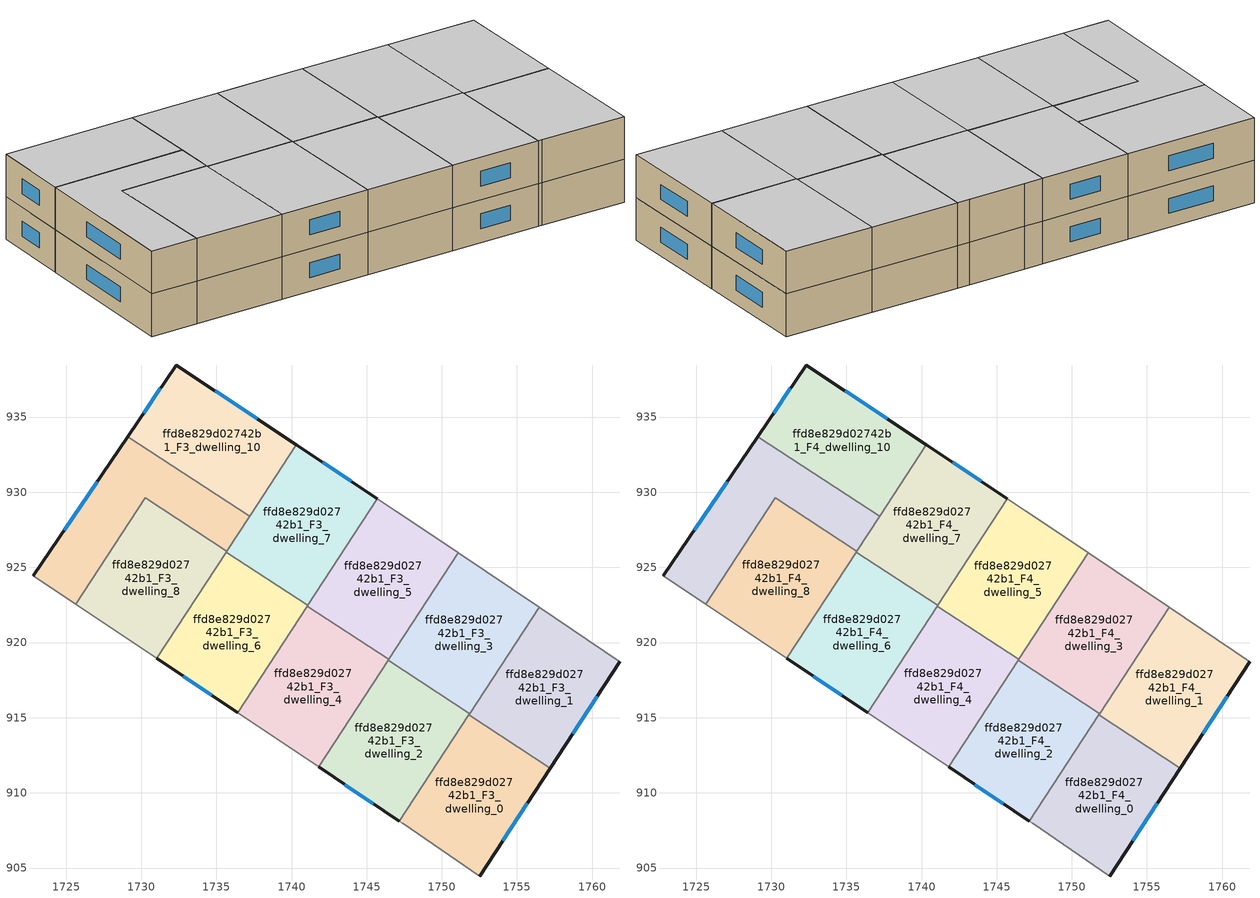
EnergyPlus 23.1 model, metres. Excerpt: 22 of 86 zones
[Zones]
ffd8e829d02742b1_F3_dwelling_0
 floor to ffd8e829d02742b1_F2_dwelling_0 (EU_floor_Construction): 1757.22,911.64 1752.54,904.47 1747.41,907.96 1747.18,908.11 1751.79,915.18 z9
 wall outside (EU_wall_Construction): 1752.54,904.47 1757.22,911.64 z9:12
 wall to ffd8e829d02742b1_F3_dwelling_1 (EU_wall_Construction): 1757.22,911.64 1751.79,915.18 z9:12
 wall adiabatic (EU_wall_Construction): 1747.18,908.11 1747.41,907.96 1752.54,904.47 z9:12
 wall to ffd8e829d02742b1_F3_dwelling_2 (EU_wall_Construction): 1751.79,915.18 1747.18,908.11 z9:12
 window (EU_Window_Construction): 1754.06,906.8 1755.69,909.31 z9.98:11.02
ffd8e829d02742b1_F3_dwelling_1
 floor to ffd8e829d02742b1_F2_dwelling_1 (EU_floor_Construction): 1761.83,918.72 1757.22,911.64 1751.79,915.18 1756.47,922.35 z9
 wall outside (EU_wall_Construction): 1757.22,911.64 1761.83,918.72 z9:12
 wall adiabatic (EU_wall_Construction): 1761.83,918.72 1756.47,922.35 z9:12
 wall to ffd8e829d02742b1_F3_dwelling_3 (EU_wall_Construction): 1756.47,922.35 1751.85,915.27 z9:12
 wall to ffd8e829d02742b1_F3_dwelling_2 (EU_wall_Construction): 1751.85,915.27 1751.79,915.18 z9:12
 window (EU_Window_Construction): 1758.72,913.94 1760.33,916.42 z9.98:11.02
ffd8e829d02742b1_F3_dwelling_10
 floor to ffd8e829d02742b1_F2_dwelling_10 (EU_floor_Construction): 1740.32,933.16 1737.22,928.41 1729.1,933.71 1732.33,938.47 z9
 wall outside (EU_wall_Construction): 1740.32,933.16 1732.33,938.47 1729.1,933.71 z9:12
 wall to ffd8e829d02742b1_F3_dwelling_9 (EU_wall_Construction): 1729.1,933.71 1737.22,928.41 z9:12
 wall to ffd8e829d02742b1_F3_dwelling_7 (EU_wall_Construction): 1737.22,928.41 1740.32,933.16 z9:12
 window (EU_Window_Construction): 1731.28,936.92 1730.15,935.25 / 1737.72,934.88 1734.93,936.74 z9.98:11.02
ffd8e829d02742b1_F3_dwelling_2
 floor to ffd8e829d02742b1_F2_dwelling_2 (EU_floor_Construction): 1751.85,915.27 1747.18,908.11 1741.8,911.72 1746.43,918.81 z9
 wall outside (EU_wall_Construction): 1741.8,911.72 1747.18,908.11 z9:12
 wall to ffd8e829d02742b1_F3_dwelling_3 (EU_wall_Construction): 1751.85,915.27 1746.43,918.81 z9:12
 wall to ffd8e829d02742b1_F3_dwelling_4 (EU_wall_Construction): 1746.43,918.81 1741.8,911.72 z9:12
 window (EU_Window_Construction): 1743.55,910.55 1745.43,909.29 z9.98:11.02
ffd8e829d02742b1_F3_dwelling_3
 floor to ffd8e829d02742b1_F2_dwelling_3 (EU_floor_Construction): 1756.47,922.35 1751.85,915.27 1746.43,918.81 1751.11,925.98 z9
 wall adiabatic (EU_wall_Construction): 1756.47,922.35 1751.11,925.98 z9:12
 wall to ffd8e829d02742b1_F3_dwelling_5 (EU_wall_Construction): 1751.11,925.98 1746.48,918.88 z9:12
 wall to ffd8e829d02742b1_F3_dwelling_4 (EU_wall_Construction): 1746.47,918.88 1746.43,918.81 z9:12
ffd8e829d02742b1_F3_dwelling_4
 floor to ffd8e829d02742b1_F2_dwelling_4 (EU_floor_Construction): 1746.47,918.88 1741.8,911.72 1736.43,915.33 1741.06,922.42 z9
 wall to ffd8e829d02742b1_F3_dwelling_5 (EU_wall_Construction): 1746.47,918.88 1741.06,922.42 z9:12
 wall adiabatic (EU_wall_Construction): 1736.43,915.33 1741.8,911.72 z9:12
 wall to ffd8e829d02742b1_F3_dwelling_6 (EU_wall_Construction): 1741.06,922.42 1736.43,915.33 z9:12
ffd8e829d02742b1_F3_dwelling_5
 floor to ffd8e829d02742b1_F2_dwelling_5 (EU_floor_Construction): 1750.36,926.49 1751.11,925.98 1746.47,918.88 1741.06,922.42 1745.72,929.56 1746.9,928.78 z9
 wall adiabatic (EU_wall_Construction): 1751.11,925.98 1750.36,926.49 1746.9,928.78 1745.72,929.56 z9:12
 wall to ffd8e829d02742b1_F3_dwelling_7 (EU_wall_Construction): 1745.72,929.56 1741.09,922.47 z9:12
 wall to ffd8e829d02742b1_F3_dwelling_6 (EU_wall_Construction): 1741.09,922.47 1741.05,922.42 z9:12
ffd8e829d02742b1_F3_dwelling_6
 floor to ffd8e829d02742b1_F2_dwelling_6 (EU_floor_Construction): 1741.09,922.47 1736.43,915.33 1731.04,918.94 1735.66,926.02 z9
 wall outside (EU_wall_Construction): 1731.04,918.94 1736.43,915.33 z9:12
 wall to ffd8e829d02742b1_F3_dwelling_7 (EU_wall_Construction): 1741.09,922.47 1735.66,926.02 z9:12
 wall to ffd8e829d02742b1_F3_dwelling_8 (EU_wall_Construction): 1735.66,926.02 1731.04,918.94 z9:12
 window (EU_Window_Construction): 1732.79,917.77 1734.68,916.5 z9.98:11.02
ffd8e829d02742b1_F3_dwelling_7
 floor to ffd8e829d02742b1_F2_dwelling_7 (EU_floor_Construction): 1745.72,929.56 1741.09,922.47 1735.66,926.02 1740.32,933.16 z9
 wall outside (EU_wall_Construction): 1745.72,929.56 1740.32,933.16 z9:12
 wall to ffd8e829d02742b1_F3_dwelling_9 (EU_wall_Construction): 1737.22,928.41 1735.7,926.08 z9:12
 wall to ffd8e829d02742b1_F3_dwelling_8 (EU_wall_Construction): 1735.7,926.08 1735.66,926.02 z9:12
 window (EU_Window_Construction): 1743.96,930.73 1742.07,931.99 z9.98:11.02
ffd8e829d02742b1_F3_dwelling_8
 floor to ffd8e829d02742b1_F2_dwelling_8 (EU_floor_Construction): 1735.7,926.08 1731.04,918.94 1725.65,922.56 1730.26,929.63 z9
 wall adiabatic (EU_wall_Construction): 1725.65,922.56 1731.04,918.94 z9:12
 wall to ffd8e829d02742b1_F3_dwelling_9 (EU_wall_Construction): 1735.7,926.08 1730.26,929.63 1725.65,922.56 z9:12
ffd8e829d02742b1_F3_dwelling_9
 floor to ffd8e829d02742b1_F2_dwelling_9 (EU_floor_Construction): 1737.22,928.41 1735.7,926.08 1730.26,929.63 1725.65,922.56 1722.82,924.46 1729.1,933.71 z9
 wall outside (EU_wall_Construction): 1729.1,933.71 1722.82,924.46 z9:12
 wall adiabatic (EU_wall_Construction): 1722.82,924.46 1725.65,922.56 z9:12
 window (EU_Window_Construction): 1727.06,930.7 1724.86,927.47 z9.98:11.02
ffd8e829d02742b1_F4_dwelling_0
 floor to ffd8e829d02742b1_F3_dwelling_0 (EU_floor_Construction): 1757.22,911.64 1752.54,904.47 1747.41,907.96 1747.18,908.11 1751.79,915.18 z12
 wall outside (EU_wall_Construction): 1752.54,904.47 1757.22,911.64 z12:15
 wall to ffd8e829d02742b1_F4_dwelling_1 (EU_wall_Construction): 1757.22,911.64 1751.79,915.18 z12:15
 wall adiabatic (EU_wall_Construction): 1747.18,908.11 1747.41,907.96 1752.54,904.47 z12:15
 wall to ffd8e829d02742b1_F4_dwelling_2 (EU_wall_Construction): 1751.79,915.18 1747.18,908.11 z12:15
 window (EU_Window_Construction): 1754.06,906.8 1755.69,909.31 z12.98:14.02
 ceiling to ffd8e829d02742b1_F5_dwelling_0 (EU_floor_Construction): 1752.54,904.47 1757.22,911.64 1751.79,915.18 1747.18,908.11 1747.41,907.96 z15
ffd8e829d02742b1_F4_dwelling_1
 floor to ffd8e829d02742b1_F3_dwelling_1 (EU_floor_Construction): 1761.83,918.72 1757.22,911.64 1751.79,915.18 1756.47,922.35 z12
 wall outside (EU_wall_Construction): 1757.22,911.64 1761.83,918.72 z12:15
 wall adiabatic (EU_wall_Construction): 1761.83,918.72 1756.47,922.35 z12:15
 wall to ffd8e829d02742b1_F4_dwelling_3 (EU_wall_Construction): 1756.47,922.35 1751.85,915.27 z12:15
 wall to ffd8e829d02742b1_F4_dwelling_2 (EU_wall_Construction): 1751.85,915.27 1751.79,915.18 z12:15
 window (EU_Window_Construction): 1758.72,913.94 1760.33,916.42 z12.98:14.02
 ceiling to ffd8e829d02742b1_F5_dwelling_1 (EU_floor_Construction): 1757.22,911.64 1761.83,918.72 1756.47,922.35 1751.79,915.18 z15
ffd8e829d02742b1_F4_dwelling_10
 floor to ffd8e829d02742b1_F3_dwelling_10 (EU_floor_Construction): 1740.32,933.16 1737.22,928.41 1729.1,933.71 1732.33,938.47 z12
 wall outside (EU_wall_Construction): 1740.32,933.16 1732.33,938.47 1729.1,933.71 z12:15
 wall to ffd8e829d02742b1_F4_dwelling_9 (EU_wall_Construction): 1729.1,933.71 1737.22,928.41 z12:15
 wall to ffd8e829d02742b1_F4_dwelling_7 (EU_wall_Construction): 1737.22,928.41 1740.32,933.16 z12:15
 window (EU_Window_Construction): 1731.28,936.92 1730.15,935.25 / 1737.72,934.88 1734.93,936.74 z12.98:14.02
 ceiling to ffd8e829d02742b1_F5_dwelling_10 (EU_floor_Construction): 1737.22,928.41 1740.32,933.16 1732.33,938.47 1729.1,933.71 z15
ffd8e829d02742b1_F4_dwelling_2
 floor to ffd8e829d02742b1_F3_dwelling_2 (EU_floor_Construction): 1751.85,915.27 1747.18,908.11 1741.8,911.72 1746.43,918.81 z12
 wall outside (EU_wall_Construction): 1741.8,911.72 1747.18,908.11 z12:15
 wall to ffd8e829d02742b1_F4_dwelling_3 (EU_wall_Construction): 1751.85,915.27 1746.43,918.81 z12:15
 wall to ffd8e829d02742b1_F4_dwelling_4 (EU_wall_Construction): 1746.43,918.81 1741.8,911.72 z12:15
 window (EU_Window_Construction): 1743.55,910.55 1745.43,909.29 z12.98:14.02
 ceiling to ffd8e829d02742b1_F5_dwelling_2 (EU_floor_Construction): 1747.18,908.11 1751.85,915.27 1746.43,918.81 1741.8,911.72 z15
ffd8e829d02742b1_F4_dwelling_3
 floor to ffd8e829d02742b1_F3_dwelling_3 (EU_floor_Construction): 1756.47,922.35 1751.85,915.27 1746.43,918.81 1751.11,925.98 z12
 wall adiabatic (EU_wall_Construction): 1756.47,922.35 1751.11,925.98 z12:15
 wall to ffd8e829d02742b1_F4_dwelling_5 (EU_wall_Construction): 1751.11,925.98 1746.48,918.88 z12:15
 wall to ffd8e829d02742b1_F4_dwelling_4 (EU_wall_Construction): 1746.47,918.88 1746.43,918.81 z12:15
 ceiling to ffd8e829d02742b1_F5_dwelling_3 (EU_floor_Construction): 1751.85,915.27 1756.47,922.35 1751.11,925.98 1746.43,918.81 z15
ffd8e829d02742b1_F4_dwelling_4
 floor to ffd8e829d02742b1_F3_dwelling_4 (EU_floor_Construction): 1746.47,918.88 1741.8,911.72 1736.43,915.33 1741.06,922.42 z12
 wall to ffd8e829d02742b1_F4_dwelling_5 (EU_wall_Construction): 1746.47,918.88 1741.06,922.42 z12:15
 wall adiabatic (EU_wall_Construction): 1736.43,915.33 1741.8,911.72 z12:15
 wall to ffd8e829d02742b1_F4_dwelling_6 (EU_wall_Construction): 1741.06,922.42 1736.43,915.33 z12:15
 ceiling to ffd8e829d02742b1_F5_dwelling_4 (EU_floor_Construction): 1741.8,911.72 1746.47,918.88 1741.06,922.42 1736.43,915.33 z15
ffd8e829d02742b1_F4_dwelling_5
 floor to ffd8e829d02742b1_F3_dwelling_5 (EU_floor_Construction): 1750.36,926.49 1751.11,925.98 1746.47,918.88 1741.06,922.42 1745.72,929.56 1746.9,928.78 z12
 wall adiabatic (EU_wall_Construction): 1751.11,925.98 1750.36,926.49 1746.9,928.78 1745.72,929.56 z12:15
 wall to ffd8e829d02742b1_F4_dwelling_7 (EU_wall_Construction): 1745.72,929.56 1741.09,922.47 z12:15
 wall to ffd8e829d02742b1_F4_dwelling_6 (EU_wall_Construction): 1741.09,922.47 1741.05,922.42 z12:15
 ceiling to ffd8e829d02742b1_F5_dwelling_5 (EU_floor_Construction): 1746.47,918.88 1751.11,925.98 1750.36,926.49 1746.9,928.78 1745.72,929.56 1741.06,922.42 z15
ffd8e829d02742b1_F4_dwelling_6
 floor to ffd8e829d02742b1_F3_dwelling_6 (EU_floor_Construction): 1741.09,922.47 1736.43,915.33 1731.04,918.94 1735.66,926.02 z12
 wall outside (EU_wall_Construction): 1731.04,918.94 1736.43,915.33 z12:15
 wall to ffd8e829d02742b1_F4_dwelling_7 (EU_wall_Construction): 1741.09,922.47 1735.66,926.02 z12:15
 wall to ffd8e829d02742b1_F4_dwelling_8 (EU_wall_Construction): 1735.66,926.02 1731.04,918.94 z12:15
 window (EU_Window_Construction): 1732.79,917.77 1734.68,916.5 z12.98:14.02
 ceiling to ffd8e829d02742b1_F5_dwelling_6 (EU_floor_Construction): 1736.43,915.33 1741.09,922.47 1735.66,926.02 1731.04,918.94 z15
ffd8e829d02742b1_F4_dwelling_7
 floor to ffd8e829d02742b1_F3_dwelling_7 (EU_floor_Construction): 1745.72,929.56 1741.09,922.47 1735.66,926.02 1740.32,933.16 z12
 wall outside (EU_wall_Construction): 1745.72,929.56 1740.32,933.16 z12:15
 wall to ffd8e829d02742b1_F4_dwelling_9 (EU_wall_Construction): 1737.22,928.41 1735.7,926.08 z12:15
 wall to ffd8e829d02742b1_F4_dwelling_8 (EU_wall_Construction): 1735.7,926.08 1735.66,926.02 z12:15
 window (EU_Window_Construction): 1743.96,930.73 1742.07,931.99 z12.98:14.02
 ceiling to ffd8e829d02742b1_F5_dwelling_7 (EU_floor_Construction): 1741.09,922.47 1745.72,929.56 1740.32,933.16 1735.66,926.02 z15
ffd8e829d02742b1_F4_dwelling_8
 floor to ffd8e829d02742b1_F3_dwelling_8 (EU_floor_Construction): 1735.7,926.08 1731.04,918.94 1725.65,922.56 1730.26,929.63 z12
 wall adiabatic (EU_wall_Construction): 1725.65,922.56 1731.04,918.94 z12:15
 wall to ffd8e829d02742b1_F4_dwelling_9 (EU_wall_Construction): 1735.7,926.08 1730.26,929.63 1725.65,922.56 z12:15
 ceiling to ffd8e829d02742b1_F5_dwelling_8 (EU_floor_Construction): 1731.04,918.94 1735.7,926.08 1730.26,929.63 1725.65,922.56 z15
ffd8e829d02742b1_F4_dwelling_9
 floor to ffd8e829d02742b1_F3_dwelling_9 (EU_floor_Construction): 1737.22,928.41 1735.7,926.08 1730.26,929.63 1725.65,922.56 1722.82,924.46 1729.1,933.71 z12
 wall outside (EU_wall_Construction): 1729.1,933.71 1722.82,924.46 z12:15
 wall adiabatic (EU_wall_Construction): 1722.82,924.46 1725.65,922.56 z12:15
 window (EU_Window_Construction): 1727.06,930.7 1724.86,927.47 z12.98:14.02
 ceiling to ffd8e829d02742b1_F5_dwelling_9 (EU_floor_Construction): 1735.7,926.08 1737.22,928.41 1729.1,933.71 1722.82,924.46 1725.65,922.56 1730.26,929.63 z15
[Building]
EU S2 Campaign: North Axis=0; Terrain=City; Solar Distribution=FullExterior
[Site:Location]
Bologna: Latitude=44.5; Longitude=11.25; Time Zone=1; Elevation=37
[SizingPeriod:WeatherFileDays]
AnnualSizingPeriod: Begin Month=1; Begin Day of Month=1; End Month=12; End Day of Month=31; Day of Week for Start Day=Monday; Use Weather File Daylight Saving Period=No; Use Weather File Rain and Snow Indicators=No
[MATERIAL]
EU_InternalMass_Material: Roughness=MediumRough; Thickness=0.1; Conductivity=1; Density=1800; Specific Heat=900; Thermal Absorptance=0.9; Solar Absorptance=0.7; Visible Absorptance=0.7
[MATERIAL:NOMASS] Roughness=MediumRough; Thermal Absorptance=0.9; Solar Absorptance=0.7; Visible Absorptance=0.7
Name | Thermal Resistance
EU_wall_NoMass | 0.905828
EU_floor_NoMass | 0.67114
[WINDOWMATERIAL:SIMPLEGLAZINGSYSTEM]
EU_Window_SimpleGlazing: UFactor=4.52486; Solar Heat Gain Coefficient=0.85; Visible Transmittance=0.85
[CONSTRUCTION]
EU_wall_Construction: EU_wall_NoMass
EU_floor_Construction: EU_floor_NoMass
EU_Window_Construction: EU_Window_SimpleGlazing
EU_InternalMass_Construction: EU_InternalMass_Material
[ZONE] Type=1; Multiplier=1; Ceiling Height=autocalculate; Floor Area=autocalculate; Part of Total Floor Area=Yes
Name | Volume
ffd8e829d02742b1_F3_dwelling_0; ffd8e829d02742b1_F4_dwelling_0; ffd8e829d02742b1_F3_dwelling_5; ffd8e829d02742b1_F4_dwelling_5 | 165.192
ffd8e829d02742b1_F3_dwelling_1; ffd8e829d02742b1_F4_dwelling_1 | 165.208
ffd8e829d02742b1_F3_dwelling_10; ffd8e829d02742b1_F4_dwelling_10 | 165.206
ffd8e829d02742b1_F3_dwelling_2; ffd8e829d02742b1_F4_dwelling_2 | 165.211
ffd8e829d02742b1_F3_dwelling_3; ffd8e829d02742b1_F4_dwelling_3 | 165.221
ffd8e829d02742b1_F3_dwelling_4; ffd8e829d02742b1_F4_dwelling_4 | 165.195
ffd8e829d02742b1_F3_dwelling_6; ffd8e829d02742b1_F4_dwelling_6 | 165.216
ffd8e829d02742b1_F3_dwelling_7; ffd8e829d02742b1_F4_dwelling_7 | 165.229
ffd8e829d02742b1_F3_dwelling_8; ffd8e829d02742b1_F4_dwelling_8 | 165.204
ffd8e829d02742b1_F3_dwelling_9; ffd8e829d02742b1_F4_dwelling_9 | 165.222
[INTERNALMASS] Construction=EU_InternalMass_Construction
Name | Zone or ZoneList | Surface Area
ffd8e829d02742b1_F3_dwelling_0_EU_InternalMass | ffd8e829d02742b1_F3_dwelling_0 | 55.0648
ffd8e829d02742b1_F3_dwelling_1_EU_InternalMass | ffd8e829d02742b1_F3_dwelling_1 | 55.0669
ffd8e829d02742b1_F3_dwelling_2_EU_InternalMass | ffd8e829d02742b1_F3_dwelling_2 | 55.0697
ffd8e829d02742b1_F3_dwelling_3_EU_InternalMass | ffd8e829d02742b1_F3_dwelling_3 | 55.073
ffd8e829d02742b1_F3_dwelling_4_EU_InternalMass | ffd8e829d02742b1_F3_dwelling_4 | 55.0638
ffd8e829d02742b1_F3_dwelling_5_EU_InternalMass | ffd8e829d02742b1_F3_dwelling_5 | 55.0637
ffd8e829d02742b1_F3_dwelling_6_EU_InternalMass | ffd8e829d02742b1_F3_dwelling_6 | 55.0709
ffd8e829d02742b1_F3_dwelling_7_EU_InternalMass | ffd8e829d02742b1_F3_dwelling_7 | 55.074
ffd8e829d02742b1_F3_dwelling_8_EU_InternalMass | ffd8e829d02742b1_F3_dwelling_8 | 55.0677
ffd8e829d02742b1_F3_dwelling_9_EU_InternalMass | ffd8e829d02742b1_F3_dwelling_9 | 55.074
ffd8e829d02742b1_F3_dwelling_10_EU_InternalMass | ffd8e829d02742b1_F3_dwelling_10 | 55.0657
ffd8e829d02742b1_F4_dwelling_0_EU_InternalMass | ffd8e829d02742b1_F4_dwelling_0 | 55.0648
ffd8e829d02742b1_F4_dwelling_1_EU_InternalMass | ffd8e829d02742b1_F4_dwelling_1 | 55.0669
ffd8e829d02742b1_F4_dwelling_2_EU_InternalMass | ffd8e829d02742b1_F4_dwelling_2 | 55.0697
ffd8e829d02742b1_F4_dwelling_3_EU_InternalMass | ffd8e829d02742b1_F4_dwelling_3 | 55.073
ffd8e829d02742b1_F4_dwelling_4_EU_InternalMass | ffd8e829d02742b1_F4_dwelling_4 | 55.0638
ffd8e829d02742b1_F4_dwelling_5_EU_InternalMass | ffd8e829d02742b1_F4_dwelling_5 | 55.0637
ffd8e829d02742b1_F4_dwelling_6_EU_InternalMass | ffd8e829d02742b1_F4_dwelling_6 | 55.0709
ffd8e829d02742b1_F4_dwelling_7_EU_InternalMass | ffd8e829d02742b1_F4_dwelling_7 | 55.074
ffd8e829d02742b1_F4_dwelling_8_EU_InternalMass | ffd8e829d02742b1_F4_dwelling_8 | 55.0677
ffd8e829d02742b1_F4_dwelling_9_EU_InternalMass | ffd8e829d02742b1_F4_dwelling_9 | 55.074
ffd8e829d02742b1_F4_dwelling_10_EU_InternalMass | ffd8e829d02742b1_F4_dwelling_10 | 55.0657
[OTHEREQUIPMENT] Fuel Type=Electricity; Design Level Calculation Method=Watts/Area; Power per Zone Floor Area=1; Fraction Latent=0; Fraction Radiant=0; Fraction Lost=0; Carbon Dioxide Generation Rate=0; EndUse Subcategory=EU_Step8_InternalGains
Name | Zone or ZoneList or Space or SpaceList | Schedule
EU_Step8_InternalGain_ffd8e829d02742b1_F3_dwelling_0_f000 | ffd8e829d02742b1_F3_dwelling_0 | EU_Step8_GainSchedule_ffd8e829d02742b1_F3_dwelling_0_f000
EU_Step8_InternalGain_ffd8e829d02742b1_F3_dwelling_1_f000 | ffd8e829d02742b1_F3_dwelling_1 | EU_Step8_GainSchedule_ffd8e829d02742b1_F3_dwelling_1_f000
EU_Step8_InternalGain_ffd8e829d02742b1_F3_dwelling_2_f000 | ffd8e829d02742b1_F3_dwelling_2 | EU_Step8_GainSchedule_ffd8e829d02742b1_F3_dwelling_2_f000
EU_Step8_InternalGain_ffd8e829d02742b1_F3_dwelling_3_f000 | ffd8e829d02742b1_F3_dwelling_3 | EU_Step8_GainSchedule_ffd8e829d02742b1_F3_dwelling_3_f000
EU_Step8_InternalGain_ffd8e829d02742b1_F3_dwelling_4_f000 | ffd8e829d02742b1_F3_dwelling_4 | EU_Step8_GainSchedule_ffd8e829d02742b1_F3_dwelling_4_f000
EU_Step8_InternalGain_ffd8e829d02742b1_F3_dwelling_5_f000 | ffd8e829d02742b1_F3_dwelling_5 | EU_Step8_GainSchedule_ffd8e829d02742b1_F3_dwelling_5_f000
EU_Step8_InternalGain_ffd8e829d02742b1_F3_dwelling_6_f000 | ffd8e829d02742b1_F3_dwelling_6 | EU_Step8_GainSchedule_ffd8e829d02742b1_F3_dwelling_6_f000
EU_Step8_InternalGain_ffd8e829d02742b1_F3_dwelling_7_f000 | ffd8e829d02742b1_F3_dwelling_7 | EU_Step8_GainSchedule_ffd8e829d02742b1_F3_dwelling_7_f000
EU_Step8_InternalGain_ffd8e829d02742b1_F3_dwelling_8_f000 | ffd8e829d02742b1_F3_dwelling_8 | EU_Step8_GainSchedule_ffd8e829d02742b1_F3_dwelling_8_f000
EU_Step8_InternalGain_ffd8e829d02742b1_F3_dwelling_9_f000 | ffd8e829d02742b1_F3_dwelling_9 | EU_Step8_GainSchedule_ffd8e829d02742b1_F3_dwelling_9_f000
EU_Step8_InternalGain_ffd8e829d02742b1_F3_dwelling_10_f000 | ffd8e829d02742b1_F3_dwelling_10 | EU_Step8_GainSchedule_ffd8e829d02742b1_F3_dwelling_10_f000
EU_Step8_InternalGain_ffd8e829d02742b1_F4_dwelling_0_f000 | ffd8e829d02742b1_F4_dwelling_0 | EU_Step8_GainSchedule_ffd8e829d02742b1_F4_dwelling_0_f000
EU_Step8_InternalGain_ffd8e829d02742b1_F4_dwelling_1_f000 | ffd8e829d02742b1_F4_dwelling_1 | EU_Step8_GainSchedule_ffd8e829d02742b1_F4_dwelling_1_f000
EU_Step8_InternalGain_ffd8e829d02742b1_F4_dwelling_2_f000 | ffd8e829d02742b1_F4_dwelling_2 | EU_Step8_GainSchedule_ffd8e829d02742b1_F4_dwelling_2_f000
EU_Step8_InternalGain_ffd8e829d02742b1_F4_dwelling_3_f000 | ffd8e829d02742b1_F4_dwelling_3 | EU_Step8_GainSchedule_ffd8e829d02742b1_F4_dwelling_3_f000
EU_Step8_InternalGain_ffd8e829d02742b1_F4_dwelling_4_f000 | ffd8e829d02742b1_F4_dwelling_4 | EU_Step8_GainSchedule_ffd8e829d02742b1_F4_dwelling_4_f000
EU_Step8_InternalGain_ffd8e829d02742b1_F4_dwelling_5_f000 | ffd8e829d02742b1_F4_dwelling_5 | EU_Step8_GainSchedule_ffd8e829d02742b1_F4_dwelling_5_f000
EU_Step8_InternalGain_ffd8e829d02742b1_F4_dwelling_6_f000 | ffd8e829d02742b1_F4_dwelling_6 | EU_Step8_GainSchedule_ffd8e829d02742b1_F4_dwelling_6_f000
EU_Step8_InternalGain_ffd8e829d02742b1_F4_dwelling_7_f000 | ffd8e829d02742b1_F4_dwelling_7 | EU_Step8_GainSchedule_ffd8e829d02742b1_F4_dwelling_7_f000
EU_Step8_InternalGain_ffd8e829d02742b1_F4_dwelling_8_f000 | ffd8e829d02742b1_F4_dwelling_8 | EU_Step8_GainSchedule_ffd8e829d02742b1_F4_dwelling_8_f000
EU_Step8_InternalGain_ffd8e829d02742b1_F4_dwelling_9_f000 | ffd8e829d02742b1_F4_dwelling_9 | EU_Step8_GainSchedule_ffd8e829d02742b1_F4_dwelling_9_f000
EU_Step8_InternalGain_ffd8e829d02742b1_F4_dwelling_10_f000 | ffd8e829d02742b1_F4_dwelling_10 | EU_Step8_GainSchedule_ffd8e829d02742b1_F4_dwelling_10_f000
[ZONEVENTILATION:DESIGNFLOWRATE] Schedule=EU_AlwaysOn; Design Flow Rate Calculation Method=AirChanges/Hour; Air Changes per Hour=0.73129; Ventilation Type=Natural; Fan Pressure Rise=0; Fan Total Efficiency=1; Constant Term Coefficient=1; Temperature Term Coefficient=0; Velocity Term Coefficient=0; Velocity Squared Term Coefficient=0; Minimum Indoor Temperature=-100; Maximum Indoor Temperature=100; Delta Temperature=-100; Minimum Outdoor Temperature=-100; Maximum Outdoor Temperature=100; Maximum Wind Speed=40
Name | Zone or ZoneList or Space or SpaceList
EU_ConstantAir_ffd8e829d02742b1_F3_dwelling_0 | ffd8e829d02742b1_F3_dwelling_0
EU_ConstantAir_ffd8e829d02742b1_F3_dwelling_1 | ffd8e829d02742b1_F3_dwelling_1
EU_ConstantAir_ffd8e829d02742b1_F3_dwelling_2 | ffd8e829d02742b1_F3_dwelling_2
EU_ConstantAir_ffd8e829d02742b1_F3_dwelling_3 | ffd8e829d02742b1_F3_dwelling_3
EU_ConstantAir_ffd8e829d02742b1_F3_dwelling_4 | ffd8e829d02742b1_F3_dwelling_4
EU_ConstantAir_ffd8e829d02742b1_F3_dwelling_5 | ffd8e829d02742b1_F3_dwelling_5
EU_ConstantAir_ffd8e829d02742b1_F3_dwelling_6 | ffd8e829d02742b1_F3_dwelling_6
EU_ConstantAir_ffd8e829d02742b1_F3_dwelling_7 | ffd8e829d02742b1_F3_dwelling_7
EU_ConstantAir_ffd8e829d02742b1_F3_dwelling_8 | ffd8e829d02742b1_F3_dwelling_8
EU_ConstantAir_ffd8e829d02742b1_F3_dwelling_9 | ffd8e829d02742b1_F3_dwelling_9
EU_ConstantAir_ffd8e829d02742b1_F3_dwelling_10 | ffd8e829d02742b1_F3_dwelling_10
EU_ConstantAir_ffd8e829d02742b1_F4_dwelling_0 | ffd8e829d02742b1_F4_dwelling_0
EU_ConstantAir_ffd8e829d02742b1_F4_dwelling_1 | ffd8e829d02742b1_F4_dwelling_1
EU_ConstantAir_ffd8e829d02742b1_F4_dwelling_2 | ffd8e829d02742b1_F4_dwelling_2
EU_ConstantAir_ffd8e829d02742b1_F4_dwelling_3 | ffd8e829d02742b1_F4_dwelling_3
EU_ConstantAir_ffd8e829d02742b1_F4_dwelling_4 | ffd8e829d02742b1_F4_dwelling_4
EU_ConstantAir_ffd8e829d02742b1_F4_dwelling_5 | ffd8e829d02742b1_F4_dwelling_5
EU_ConstantAir_ffd8e829d02742b1_F4_dwelling_6 | ffd8e829d02742b1_F4_dwelling_6
EU_ConstantAir_ffd8e829d02742b1_F4_dwelling_7 | ffd8e829d02742b1_F4_dwelling_7
EU_ConstantAir_ffd8e829d02742b1_F4_dwelling_8 | ffd8e829d02742b1_F4_dwelling_8
EU_ConstantAir_ffd8e829d02742b1_F4_dwelling_9 | ffd8e829d02742b1_F4_dwelling_9
EU_ConstantAir_ffd8e829d02742b1_F4_dwelling_10 | ffd8e829d02742b1_F4_dwelling_10
[HVACTEMPLATE:THERMOSTAT] Constant Heating Setpoint=20; Constant Cooling Setpoint=50
EU_HeatOnly_ffd8e829d02742b1_F0_dwelling_0; EU_HeatOnly_ffd8e829d02742b1_F0_dwelling_1; EU_HeatOnly_ffd8e829d02742b1_F0_dwelling_2; EU_HeatOnly_ffd8e829d02742b1_F0_dwelling_3; EU_HeatOnly_ffd8e829d02742b1_F0_dwelling_4; EU_HeatOnly_ffd8e829d02742b1_F0_dwelling_5; EU_HeatOnly_ffd8e829d02742b1_F0_dwelling_6; EU_HeatOnly_ffd8e829d02742b1_F0_dwelling_7; EU_HeatOnly_ffd8e829d02742b1_F0_dwelling_8; EU_HeatOnly_ffd8e829d02742b1_F0_dwelling_9; EU_HeatOnly_ffd8e829d02742b1_F0_dwelling_10; EU_HeatOnly_ffd8e829d02742b1_F1_dwelling_0; EU_HeatOnly_ffd8e829d02742b1_F1_dwelling_1; EU_HeatOnly_ffd8e829d02742b1_F1_dwelling_2; EU_HeatOnly_ffd8e829d02742b1_F1_dwelling_3; EU_HeatOnly_ffd8e829d02742b1_F1_dwelling_4; EU_HeatOnly_ffd8e829d02742b1_F1_dwelling_5; EU_HeatOnly_ffd8e829d02742b1_F1_dwelling_6; EU_HeatOnly_ffd8e829d02742b1_F1_dwelling_7; EU_HeatOnly_ffd8e829d02742b1_F1_dwelling_8; EU_HeatOnly_ffd8e829d02742b1_F1_dwelling_9; EU_HeatOnly_ffd8e829d02742b1_F1_dwelling_10; EU_HeatOnly_ffd8e829d02742b1_F2_dwelling_0; EU_HeatOnly_ffd8e829d02742b1_F2_dwelling_1; EU_HeatOnly_ffd8e829d02742b1_F2_dwelling_2; EU_HeatOnly_ffd8e829d02742b1_F2_dwelling_3; EU_HeatOnly_ffd8e829d02742b1_F2_dwelling_4; EU_HeatOnly_ffd8e829d02742b1_F2_dwelling_5; EU_HeatOnly_ffd8e829d02742b1_F2_dwelling_6; EU_HeatOnly_ffd8e829d02742b1_F2_dwelling_7; EU_HeatOnly_ffd8e829d02742b1_F2_dwelling_8; EU_HeatOnly_ffd8e829d02742b1_F2_dwelling_9; EU_HeatOnly_ffd8e829d02742b1_F2_dwelling_10; EU_HeatOnly_ffd8e829d02742b1_F3_dwelling_0; EU_HeatOnly_ffd8e829d02742b1_F3_dwelling_1; EU_HeatOnly_ffd8e829d02742b1_F3_dwelling_2; EU_HeatOnly_ffd8e829d02742b1_F3_dwelling_3; EU_HeatOnly_ffd8e829d02742b1_F3_dwelling_4; EU_HeatOnly_ffd8e829d02742b1_F3_dwelling_5; EU_HeatOnly_ffd8e829d02742b1_F3_dwelling_6; EU_HeatOnly_ffd8e829d02742b1_F3_dwelling_7; EU_HeatOnly_ffd8e829d02742b1_F3_dwelling_8; EU_HeatOnly_ffd8e829d02742b1_F3_dwelling_9; EU_HeatOnly_ffd8e829d02742b1_F3_dwelling_10; EU_HeatOnly_ffd8e829d02742b1_F4_dwelling_0; EU_HeatOnly_ffd8e829d02742b1_F4_dwelling_1; EU_HeatOnly_ffd8e829d02742b1_F4_dwelling_2; EU_HeatOnly_ffd8e829d02742b1_F4_dwelling_3; EU_HeatOnly_ffd8e829d02742b1_F4_dwelling_4; EU_HeatOnly_ffd8e829d02742b1_F4_dwelling_5; EU_HeatOnly_ffd8e829d02742b1_F4_dwelling_6; EU_HeatOnly_ffd8e829d02742b1_F4_dwelling_7; EU_HeatOnly_ffd8e829d02742b1_F4_dwelling_8; EU_HeatOnly_ffd8e829d02742b1_F4_dwelling_9; EU_HeatOnly_ffd8e829d02742b1_F4_dwelling_10; EU_HeatOnly_ffd8e829d02742b1_F5_dwelling_0; EU_HeatOnly_ffd8e829d02742b1_F5_dwelling_1; EU_HeatOnly_ffd8e829d02742b1_F5_dwelling_2; EU_HeatOnly_ffd8e829d02742b1_F5_dwelling_3; EU_HeatOnly_ffd8e829d02742b1_F5_dwelling_4; EU_HeatOnly_ffd8e829d02742b1_F5_dwelling_5; EU_HeatOnly_ffd8e829d02742b1_F5_dwelling_6; EU_HeatOnly_ffd8e829d02742b1_F5_dwelling_7; EU_HeatOnly_ffd8e829d02742b1_F5_dwelling_8; EU_HeatOnly_ffd8e829d02742b1_F5_dwelling_9; EU_HeatOnly_ffd8e829d02742b1_F5_dwelling_10; EU_HeatOnly_ffd8e829d02742b1_F6_dwelling_0; EU_HeatOnly_ffd8e829d02742b1_F6_dwelling_1; EU_HeatOnly_ffd8e829d02742b1_F6_dwelling_2; EU_HeatOnly_ffd8e829d02742b1_F6_dwelling_3; EU_HeatOnly_ffd8e829d02742b1_F6_dwelling_4; EU_HeatOnly_ffd8e829d02742b1_F6_dwelling_5; EU_HeatOnly_ffd8e829d02742b1_F6_dwelling_6; EU_HeatOnly_ffd8e829d02742b1_F6_dwelling_7; EU_HeatOnly_ffd8e829d02742b1_F6_dwelling_8; EU_HeatOnly_ffd8e829d02742b1_F6_dwelling_9; EU_HeatOnly_ffd8e829d02742b1_F7_dwelling_0; EU_HeatOnly_ffd8e829d02742b1_F7_dwelling_1; EU_HeatOnly_ffd8e829d02742b1_F7_dwelling_2; EU_HeatOnly_ffd8e829d02742b1_F7_dwelling_3; EU_HeatOnly_ffd8e829d02742b1_F7_dwelling_4; EU_HeatOnly_ffd8e829d02742b1_F7_dwelling_5; EU_HeatOnly_ffd8e829d02742b1_F7_dwelling_6; EU_HeatOnly_ffd8e829d02742b1_F7_dwelling_7; EU_HeatOnly_ffd8e829d02742b1_F7_dwelling_8; EU_HeatOnly_ffd8e829d02742b1_F7_dwelling_9
[HVACTEMPLATE:ZONE:IDEALLOADSAIRSYSTEM] System Availability Schedule=EU_AlwaysOn; Maximum Heating Supply Air Temperature=50; Minimum Cooling Supply Air Temperature=13; Maximum Heating Supply Air Humidity Ratio=0.0156; Minimum Cooling Supply Air Humidity Ratio=0.0077; Heating Limit=NoLimit; Cooling Limit=NoLimit; Heating Availability Schedule=EU_AlwaysOn; Cooling Availability Schedule=EU_CoolingOff; Dehumidification Control Type=ConstantSensibleHeatRatio; Cooling Sensible Heat Ratio=0.7; Dehumidification Setpoint=60; Humidification Control Type=None; Humidification Setpoint=30; Outdoor Air Method=None; Outdoor Air Flow Rate per Person=0.00944; Outdoor Air Flow Rate per Zone Floor Area=0; Outdoor Air Flow Rate per Zone=0; Demand Controlled Ventilation Type=None; Outdoor Air Economizer Type=NoEconomizer; Heat Recovery Type=None; Sensible Heat Recovery Effectiveness=0.7; Latent Heat Recovery Effectiveness=0.65
Name | Template Thermostat
ffd8e829d02742b1_F3_dwelling_0 | EU_HeatOnly_ffd8e829d02742b1_F3_dwelling_0
ffd8e829d02742b1_F3_dwelling_1 | EU_HeatOnly_ffd8e829d02742b1_F3_dwelling_1
ffd8e829d02742b1_F3_dwelling_2 | EU_HeatOnly_ffd8e829d02742b1_F3_dwelling_2
ffd8e829d02742b1_F3_dwelling_3 | EU_HeatOnly_ffd8e829d02742b1_F3_dwelling_3
ffd8e829d02742b1_F3_dwelling_4 | EU_HeatOnly_ffd8e829d02742b1_F3_dwelling_4
ffd8e829d02742b1_F3_dwelling_5 | EU_HeatOnly_ffd8e829d02742b1_F3_dwelling_5
ffd8e829d02742b1_F3_dwelling_6 | EU_HeatOnly_ffd8e829d02742b1_F3_dwelling_6
ffd8e829d02742b1_F3_dwelling_7 | EU_HeatOnly_ffd8e829d02742b1_F3_dwelling_7
ffd8e829d02742b1_F3_dwelling_8 | EU_HeatOnly_ffd8e829d02742b1_F3_dwelling_8
ffd8e829d02742b1_F3_dwelling_9 | EU_HeatOnly_ffd8e829d02742b1_F3_dwelling_9
ffd8e829d02742b1_F3_dwelling_10 | EU_HeatOnly_ffd8e829d02742b1_F3_dwelling_10
ffd8e829d02742b1_F4_dwelling_0 | EU_HeatOnly_ffd8e829d02742b1_F4_dwelling_0
ffd8e829d02742b1_F4_dwelling_1 | EU_HeatOnly_ffd8e829d02742b1_F4_dwelling_1
ffd8e829d02742b1_F4_dwelling_2 | EU_HeatOnly_ffd8e829d02742b1_F4_dwelling_2
ffd8e829d02742b1_F4_dwelling_3 | EU_HeatOnly_ffd8e829d02742b1_F4_dwelling_3
ffd8e829d02742b1_F4_dwelling_4 | EU_HeatOnly_ffd8e829d02742b1_F4_dwelling_4
ffd8e829d02742b1_F4_dwelling_5 | EU_HeatOnly_ffd8e829d02742b1_F4_dwelling_5
ffd8e829d02742b1_F4_dwelling_6 | EU_HeatOnly_ffd8e829d02742b1_F4_dwelling_6
ffd8e829d02742b1_F4_dwelling_7 | EU_HeatOnly_ffd8e829d02742b1_F4_dwelling_7
ffd8e829d02742b1_F4_dwelling_8 | EU_HeatOnly_ffd8e829d02742b1_F4_dwelling_8
ffd8e829d02742b1_F4_dwelling_9 | EU_HeatOnly_ffd8e829d02742b1_F4_dwelling_9
ffd8e829d02742b1_F4_dwelling_10 | EU_HeatOnly_ffd8e829d02742b1_F4_dwelling_10
[SIZING:ZONE] Zone Cooling Design Supply Air Temperature Input Method=SupplyAirTemperature; Zone Cooling Design Supply Air Temperature=13; Zone Heating Design Supply Air Temperature Input Method=SupplyAirTemperature; Zone Heating Design Supply Air Temperature=50; Zone Cooling Design Supply Air Humidity Ratio=0.008; Zone Heating Design Supply Air Humidity Ratio=0.008; Cooling Design Air Flow Method=DesignDay; Cooling Design Air Flow Rate=0; Cooling Minimum Air Flow per Zone Floor Area=0.000762; Cooling Minimum Air Flow=0; Cooling Minimum Air Flow Fraction=0.2; Heating Design Air Flow Method=DesignDay; Heating Design Air Flow Rate=0; Heating Maximum Air Flow per Zone Floor Area=0.002032; Heating Maximum Air Flow=0.141576; Heating Maximum Air Flow Fraction=0.3; Account for Dedicated Outdoor Air System=No; Dedicated Outdoor Air System Control Strategy=NeutralSupplyAir; Dedicated Outdoor Air Low Setpoint Temperature for Design=autosize; Dedicated Outdoor Air High Setpoint Temperature for Design=autosize; Zone Load Sizing Method=Sensible Load Only No Latent Load; Zone Latent Cooling Design Supply Air Humidity Ratio Input Method=HumidityRatioDifference; Zone Cooling Design Supply Air Humidity Ratio Difference=0.005; Zone Latent Heating Design Supply Air Humidity Ratio Input Method=HumidityRatioDifference; Zone Humidification Design Supply Air Humidity Ratio Difference=0.005
ffd8e829d02742b1_F3_dwelling_0; ffd8e829d02742b1_F3_dwelling_1; ffd8e829d02742b1_F3_dwelling_2; ffd8e829d02742b1_F3_dwelling_3; ffd8e829d02742b1_F3_dwelling_4; ffd8e829d02742b1_F3_dwelling_5; ffd8e829d02742b1_F3_dwelling_6; ffd8e829d02742b1_F3_dwelling_7; ffd8e829d02742b1_F3_dwelling_8; ffd8e829d02742b1_F3_dwelling_9; ffd8e829d02742b1_F3_dwelling_10; ffd8e829d02742b1_F4_dwelling_0; ffd8e829d02742b1_F4_dwelling_1; ffd8e829d02742b1_F4_dwelling_2; ffd8e829d02742b1_F4_dwelling_3; ffd8e829d02742b1_F4_dwelling_4; ffd8e829d02742b1_F4_dwelling_5; ffd8e829d02742b1_F4_dwelling_6; ffd8e829d02742b1_F4_dwelling_7; ffd8e829d02742b1_F4_dwelling_8; ffd8e829d02742b1_F4_dwelling_9; ffd8e829d02742b1_F4_dwelling_10
[SCHEDULE:CONSTANT]
Name | Hourly Value
EU_AlwaysOn | 1
EU_CoolingOff | 0
[SCHEDULE:FILE] Column Number=1; Rows to Skip at Top=0; Number of Hours of Data=8760; Column Separator=Comma; Interpolate to Timestep=No; Minutes per Item=60; Adjust Schedule for Daylight Savings=Yes
Name | File
EU_Step8_GainSchedule_ffd8e829d02742b1_F3_dwelling_0_f000 | ../../schedules/ffd8e829d02742b1/ffd8e829d02742b1_F3_dwelling_0_f000_gain.csv
EU_Step8_GainSchedule_ffd8e829d02742b1_F3_dwelling_1_f000 | ../../schedules/ffd8e829d02742b1/ffd8e829d02742b1_F3_dwelling_1_f000_gain.csv
EU_Step8_GainSchedule_ffd8e829d02742b1_F3_dwelling_2_f000 | ../../schedules/ffd8e829d02742b1/ffd8e829d02742b1_F3_dwelling_2_f000_gain.csv
EU_Step8_GainSchedule_ffd8e829d02742b1_F3_dwelling_3_f000 | ../../schedules/ffd8e829d02742b1/ffd8e829d02742b1_F3_dwelling_3_f000_gain.csv
EU_Step8_GainSchedule_ffd8e829d02742b1_F3_dwelling_4_f000 | ../../schedules/ffd8e829d02742b1/ffd8e829d02742b1_F3_dwelling_4_f000_gain.csv
EU_Step8_GainSchedule_ffd8e829d02742b1_F3_dwelling_5_f000 | ../../schedules/ffd8e829d02742b1/ffd8e829d02742b1_F3_dwelling_5_f000_gain.csv
EU_Step8_GainSchedule_ffd8e829d02742b1_F3_dwelling_6_f000 | ../../schedules/ffd8e829d02742b1/ffd8e829d02742b1_F3_dwelling_6_f000_gain.csv
EU_Step8_GainSchedule_ffd8e829d02742b1_F3_dwelling_7_f000 | ../../schedules/ffd8e829d02742b1/ffd8e829d02742b1_F3_dwelling_7_f000_gain.csv
EU_Step8_GainSchedule_ffd8e829d02742b1_F3_dwelling_8_f000 | ../../schedules/ffd8e829d02742b1/ffd8e829d02742b1_F3_dwelling_8_f000_gain.csv
EU_Step8_GainSchedule_ffd8e829d02742b1_F3_dwelling_9_f000 | ../../schedules/ffd8e829d02742b1/ffd8e829d02742b1_F3_dwelling_9_f000_gain.csv
EU_Step8_GainSchedule_ffd8e829d02742b1_F3_dwelling_10_f000 | ../../schedules/ffd8e829d02742b1/ffd8e829d02742b1_F3_dwelling_10_f000_gain.csv
EU_Step8_GainSchedule_ffd8e829d02742b1_F4_dwelling_0_f000 | ../../schedules/ffd8e829d02742b1/ffd8e829d02742b1_F4_dwelling_0_f000_gain.csv
EU_Step8_GainSchedule_ffd8e829d02742b1_F4_dwelling_1_f000 | ../../schedules/ffd8e829d02742b1/ffd8e829d02742b1_F4_dwelling_1_f000_gain.csv
EU_Step8_GainSchedule_ffd8e829d02742b1_F4_dwelling_2_f000 | ../../schedules/ffd8e829d02742b1/ffd8e829d02742b1_F4_dwelling_2_f000_gain.csv
EU_Step8_GainSchedule_ffd8e829d02742b1_F4_dwelling_3_f000 | ../../schedules/ffd8e829d02742b1/ffd8e829d02742b1_F4_dwelling_3_f000_gain.csv
EU_Step8_GainSchedule_ffd8e829d02742b1_F4_dwelling_4_f000 | ../../schedules/ffd8e829d02742b1/ffd8e829d02742b1_F4_dwelling_4_f000_gain.csv
EU_Step8_GainSchedule_ffd8e829d02742b1_F4_dwelling_5_f000 | ../../schedules/ffd8e829d02742b1/ffd8e829d02742b1_F4_dwelling_5_f000_gain.csv
EU_Step8_GainSchedule_ffd8e829d02742b1_F4_dwelling_6_f000 | ../../schedules/ffd8e829d02742b1/ffd8e829d02742b1_F4_dwelling_6_f000_gain.csv
EU_Step8_GainSchedule_ffd8e829d02742b1_F4_dwelling_7_f000 | ../../schedules/ffd8e829d02742b1/ffd8e829d02742b1_F4_dwelling_7_f000_gain.csv
EU_Step8_GainSchedule_ffd8e829d02742b1_F4_dwelling_8_f000 | ../../schedules/ffd8e829d02742b1/ffd8e829d02742b1_F4_dwelling_8_f000_gain.csv
EU_Step8_GainSchedule_ffd8e829d02742b1_F4_dwelling_9_f000 | ../../schedules/ffd8e829d02742b1/ffd8e829d02742b1_F4_dwelling_9_f000_gain.csv
EU_Step8_GainSchedule_ffd8e829d02742b1_F4_dwelling_10_f000 | ../../schedules/ffd8e829d02742b1/ffd8e829d02742b1_F4_dwelling_10_f000_gain.csv
